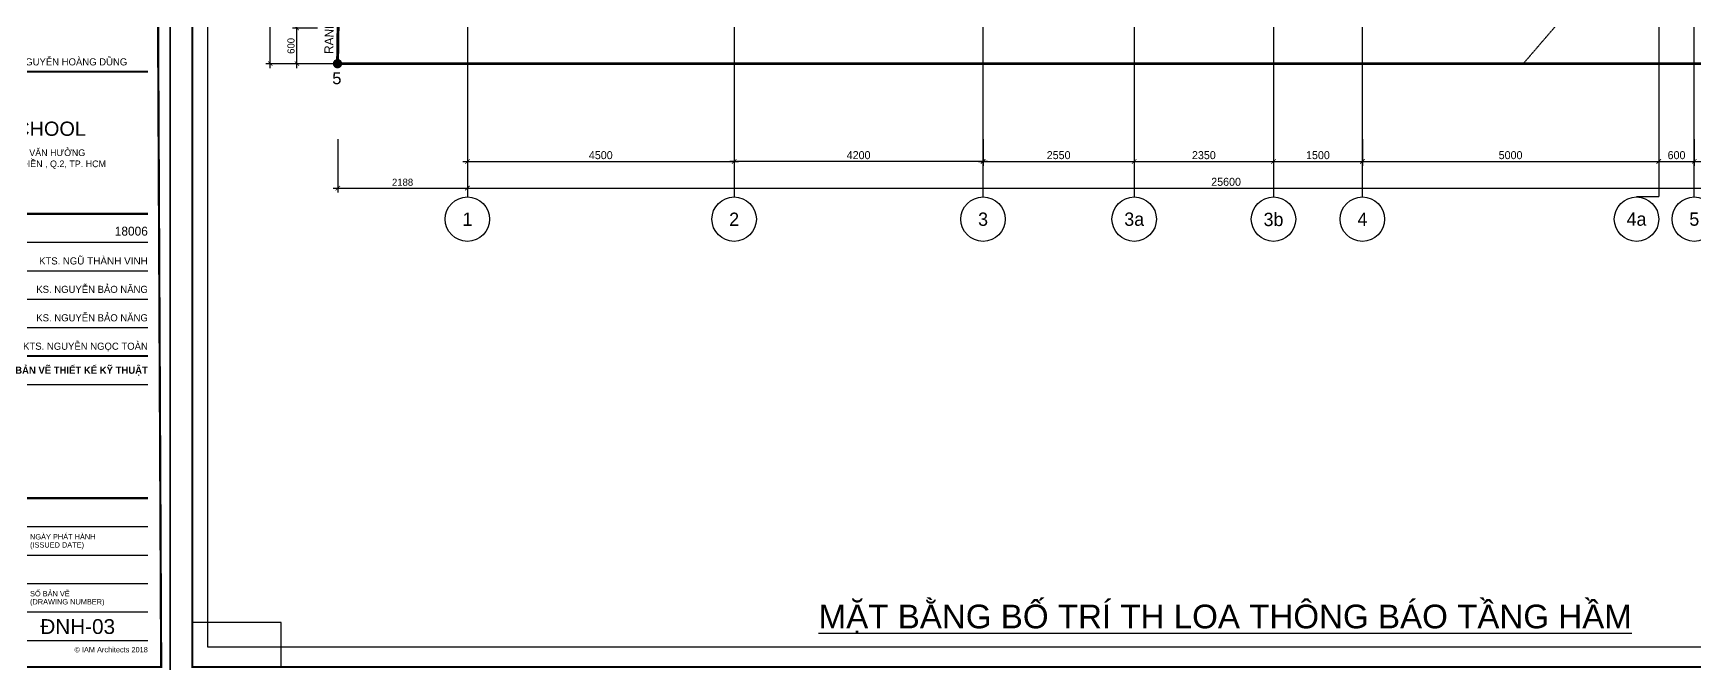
# Model space of a CAD drawing. Header units: inches. Extents: x 1721084 to 1854744, y 225101 to 488646.
# Drawn here: x 1807875 to 1835908, y 382881 to 393525 of the extents above; entities that cross this region are included whole.
import ezdxf
from ezdxf.enums import TextEntityAlignment as Align
from ezdxf.xclip import XClip

# ---------------------------------------------------------------- set-up
doc = ezdxf.new("R2010")
doc.units = ezdxf.units.IN
doc.header["$MEASUREMENT"] = 0
doc.header["$XCLIPFRAME"] = 0
for name, pattern in [('X-PL-BASE$0$X-GRID-BASE$0$CENTER2', [1.125, 0.75, -0.125, 0.125, -0.125]), ('X-PL-BASE$0$X-PL-BASE$0$DASHDOTX2', [2, 1, -0.5, 0, -0.5]), ('X-PL-BASE$0$X-PL-BASE$0$DASHED', [0.75, 0.5, -0.25])]:
    doc.linetypes.add(name, pattern=pattern)
for name, color, linetype in [('A-ANNO-DIM 100', 252, 'Continuous'), ('I.A.M TITLEBLOCK - A2 -H$0$A-TBLK-TEXT', 250, 'Continuous'), ('TEXT', 9, 'Continuous'), ('X-PL-BASE$0$X-GRID-BASE$0$A-ANNO-DIM 75', 250, 'Continuous'), ('X-PL-BASE$0$X-GRID-BASE$0$A-GRID', 250, 'X-PL-BASE$0$X-GRID-BASE$0$CENTER2'), ('X-PL-BASE$0$X-GRID-BASE$0$A-GRID-SYMB', 250, 'Continuous'), ('X-PL-BASE$0$X-PL-BASE$0$A-ANNO-DIM 75', 250, 'Continuous'), ('X-PL-BASE$0$X-PL-BASE$0$A-ANNO-RNAM', 250, 'Continuous'), ('X-PL-BASE$0$X-PL-BASE$0$A-XREF', 250, 'Continuous'), ('X-PL-BASE$0$X-PL-BASE$0$B-RanhHienTrang', 250, 'Continuous'), ('X-PL-BASE$0$X-PL-BASE$0$CGXD', 250, 'Continuous')]:
    doc.layers.add(name, color=color, linetype=linetype)
doc.layers.add('X-PL-BASE$0$X-PL-BASE$0$B-SoHieuDiem', color=250, linetype='Continuous', plot=False)
doc.layers.add('X-PL-BASE$0$X-PL-BASE$0$B-SoHieuDiem1', color=250, linetype='Continuous', plot=False)
doc.styles.add('ARIAL', font='arial.ttf')
doc.styles.add('I.A.M TITLEBLOCK - A2 -H$0$TITLE BLOCK', font='arial.ttf')
doc.styles.add('X-PL-BASE$0$X-GRID-BASE$0$HDUNGARC', font='vn_vni.shx')
doc.styles.add('X-PL-BASE$0$X-GRID-BASE$0$SYMBTEXT', font='VAVON_.TTF')
doc.styles.add('X-PL-BASE$0$X-PL-BASE$0$HDUNGARC', font='vn_vni.shx')
doc.styles.add('X-PL-BASE$0$X-PL-BASE$0$SYMBTEXT', font='VAVON_.TTF')
doc.styles.add('X-PL-BASE$0$X-PL-BASE$0$VHELVEB', font='VHELVEB0.TTF')
doc.dimstyles.new('X-PL-BASE$0$X-GRID-BASE$0$DIM-75', dxfattribs={"dimscale": 75, "dimtxt": 1.8, "dimasz": 1, "dimexe": 1, "dimexo": 1, "dimgap": 0.5, "dimtad": 1, "dimdec": 0, "dimzin": 0, "dimdsep": 46, "dimtxsty": 'X-PL-BASE$0$X-GRID-BASE$0$HDUNGARC', "dimblk": 'X-PL-BASE$0$X-GRID-BASE$0$_ArchTick', "dimcen": 2, "dimdle": 1, "dimclrd": 256, "dimclre": 9, "dimclrt": 3, "dimadec": 0, "dimazin": 0, "dimtfac": 1, "dimtdec": 0, "dimtix": 1, "dimtmove": 2, "dimatfit": 2, "dimfxl": 1, "dimtolj": 1, "dimtzin": 0, "dimarcsym": 2})
doc.dimstyles.new('X-PL-BASE$0$X-PL-BASE$0$DIM-75', dxfattribs={"dimscale": 75, "dimtxt": 1.6, "dimasz": 1, "dimexe": 1, "dimexo": 1, "dimgap": 0.5, "dimtad": 1, "dimdec": 0, "dimzin": 0, "dimdsep": 46, "dimtxsty": 'X-PL-BASE$0$X-PL-BASE$0$HDUNGARC', "dimblk": 'X-PL-BASE$0$X-PL-BASE$0$_ArchTick', "dimcen": 2, "dimdle": 1, "dimclrd": 256, "dimclre": 9, "dimclrt": 3, "dimadec": 0, "dimazin": 0, "dimtfac": 1, "dimtdec": 0, "dimtix": 1, "dimtmove": 2, "dimatfit": 2, "dimfxl": 1, "dimtolj": 1, "dimtzin": 0, "dimarcsym": 2})

# ---------------------------------------------------------------- blocks, each defined once
blk = doc.blocks.new('X-PL-BASE$0$X-GRID-BASE$0$SYMB-GRID')
blk.add_circle((0, 0), 5)
at = {"color": 2, "style": 'X-PL-BASE$0$X-GRID-BASE$0$SYMBTEXT', "flags": 4}
blk.add_attdef('NUM', text='', height=3, dxfattribs=at).set_placement((0, 0), align=Align.MIDDLE)
blk = doc.blocks.new('X-PL-BASE$0$X-GRID-BASE$0$_ArchTick')
at = {"color": 0, "linetype": 'ByBlock', "const_width": 0.15}
blk.add_lwpolyline([(-0.5000000000000018, -0.4822552045807244), (0.5, 0.5177447954192829)], dxfattribs=at)
blk = doc.blocks.new('*D170')
at = {"layer": 'Defpoints', "color": 0, "transparency": 16777216}
for p in [(-2.2783e-12, -4200.000000207527), (4500.000000000129, -4200.000000207527), (4500.000000000129, -4650.000000207501)]:
    blk.add_point(p, dxfattribs=at)
at = {"layer": 'X-PL-BASE$0$X-GRID-BASE$0$A-ANNO-DIM 75', "color": 9, "lineweight": -2, "transparency": 16777216}
for p, q in [((-2.2829e-12, -4275.000000207525), (-2.3104e-12, -4725.000000207502)), ((4500.000000000129, -4275.000000207525), (4500.000000000129, -4725.000000207502))]:
    blk.add_line(p, q, dxfattribs=at)
at = {"layer": 'X-PL-BASE$0$X-GRID-BASE$0$A-ANNO-DIM 75', "lineweight": -2, "transparency": 16777216}
blk.add_line((-75.0000000000023, -4650.000000207501), (4575.000000000129, -4650.000000207501), dxfattribs=at)
at = {"layer": 'X-PL-BASE$0$X-GRID-BASE$0$A-ANNO-DIM 75', "lineweight": -2, "transparency": 16777216, "xscale": 75, "yscale": 75, "zscale": 75, "rotation": 180}
blk.add_blockref('X-PL-BASE$0$X-GRID-BASE$0$_ArchTick', (-2.3058e-12, -4650.000000207501), dxfattribs=at)
at = {"layer": 'X-PL-BASE$0$X-GRID-BASE$0$A-ANNO-DIM 75', "lineweight": -2, "transparency": 16777216, "xscale": 75, "yscale": 75, "zscale": 75}
blk.add_blockref('X-PL-BASE$0$X-GRID-BASE$0$_ArchTick', (4500.000000000129, -4650.000000207501), dxfattribs=at)
at = {"layer": 'X-PL-BASE$0$X-GRID-BASE$0$A-ANNO-DIM 75', "color": 3, "transparency": 16777216, "insert": (2250.000000000064, -4545.000000207502), "char_height": 135, "attachment_point": 5, "style": 'X-PL-BASE$0$X-GRID-BASE$0$HDUNGARC'}
blk.add_mtext('\\A1;4500', dxfattribs=at)
blk = doc.blocks.new('*D171')
at = {"layer": 'Defpoints', "color": 0, "transparency": 16777216}
for p in [(8699.999999999998, -4200.000000207527), (11250.00000000022, -4200.000000207527), (11250.00000000022, -4650.00000020748)]:
    blk.add_point(p, dxfattribs=at)
at = {"layer": 'X-PL-BASE$0$X-GRID-BASE$0$A-ANNO-DIM 75', "color": 9, "lineweight": -2, "transparency": 16777216}
for p, q in [((8699.999999999998, -4275.000000207525), (8699.999999999998, -4725.00000020748)), ((11250.00000000022, -4275.000000207525), (11250.00000000022, -4725.00000020748))]:
    blk.add_line(p, q, dxfattribs=at)
at = {"layer": 'X-PL-BASE$0$X-GRID-BASE$0$A-ANNO-DIM 75', "lineweight": -2, "transparency": 16777216}
blk.add_line((8624.999999999998, -4650.00000020748), (11325.00000000022, -4650.00000020748), dxfattribs=at)
at = {"layer": 'X-PL-BASE$0$X-GRID-BASE$0$A-ANNO-DIM 75', "lineweight": -2, "transparency": 16777216, "xscale": 75, "yscale": 75, "zscale": 75, "rotation": 180}
blk.add_blockref('X-PL-BASE$0$X-GRID-BASE$0$_ArchTick', (8699.999999999998, -4650.00000020748), dxfattribs=at)
at = {"layer": 'X-PL-BASE$0$X-GRID-BASE$0$A-ANNO-DIM 75', "lineweight": -2, "transparency": 16777216, "xscale": 75, "yscale": 75, "zscale": 75}
blk.add_blockref('X-PL-BASE$0$X-GRID-BASE$0$_ArchTick', (11250.00000000022, -4650.00000020748), dxfattribs=at)
at = {"layer": 'X-PL-BASE$0$X-GRID-BASE$0$A-ANNO-DIM 75', "color": 3, "transparency": 16777216, "insert": (9975.000000000116, -4545.00000020748), "char_height": 135, "attachment_point": 5, "style": 'X-PL-BASE$0$X-GRID-BASE$0$HDUNGARC'}
blk.add_mtext('\\A1;2550', dxfattribs=at)
blk = doc.blocks.new('*D172')
at = {"layer": 'Defpoints', "color": 0, "transparency": 16777216}
for p in [(15100.00000000003, -4200.000000207527), (20100.00000000019, -4200.000000207527), (20100.00000000019, -4650.000000207468)]:
    blk.add_point(p, dxfattribs=at)
at = {"layer": 'X-PL-BASE$0$X-GRID-BASE$0$A-ANNO-DIM 75', "color": 9, "lineweight": -2, "transparency": 16777216}
for p, q in [((15100.00000000003, -4275.000000207525), (15100.00000000003, -4725.000000207468)), ((20100.00000000019, -4275.000000207525), (20100.00000000019, -4725.000000207468))]:
    blk.add_line(p, q, dxfattribs=at)
at = {"layer": 'X-PL-BASE$0$X-GRID-BASE$0$A-ANNO-DIM 75', "lineweight": -2, "transparency": 16777216}
blk.add_line((15025.00000000003, -4650.000000207468), (20175.00000000019, -4650.000000207468), dxfattribs=at)
at = {"layer": 'X-PL-BASE$0$X-GRID-BASE$0$A-ANNO-DIM 75', "lineweight": -2, "transparency": 16777216, "xscale": 75, "yscale": 75, "zscale": 75, "rotation": 180}
blk.add_blockref('X-PL-BASE$0$X-GRID-BASE$0$_ArchTick', (15100.00000000003, -4650.000000207468), dxfattribs=at)
at = {"layer": 'X-PL-BASE$0$X-GRID-BASE$0$A-ANNO-DIM 75', "lineweight": -2, "transparency": 16777216, "xscale": 75, "yscale": 75, "zscale": 75}
blk.add_blockref('X-PL-BASE$0$X-GRID-BASE$0$_ArchTick', (20100.00000000019, -4650.000000207468), dxfattribs=at)
at = {"layer": 'X-PL-BASE$0$X-GRID-BASE$0$A-ANNO-DIM 75', "color": 3, "transparency": 16777216, "insert": (17600.00000000011, -4545.000000207468), "char_height": 135, "attachment_point": 5, "style": 'X-PL-BASE$0$X-GRID-BASE$0$HDUNGARC'}
blk.add_mtext('\\A1;5000', dxfattribs=at)
blk = doc.blocks.new('*D173')
at = {"layer": 'Defpoints', "color": 0, "transparency": 16777216}
for p in [(20699.99999999999, -4200.000000207527), (22800.00001138831, -4200.000000207527), (22800.00001138831, -4650.000000207455)]:
    blk.add_point(p, dxfattribs=at)
at = {"layer": 'X-PL-BASE$0$X-GRID-BASE$0$A-ANNO-DIM 75', "color": 9, "lineweight": -2, "transparency": 16777216}
for p, q in [((20699.99999999999, -4275.000000207525), (20699.99999999999, -4725.000000207455)), ((22800.00001138831, -4275.000000207525), (22800.00001138831, -4725.000000207455))]:
    blk.add_line(p, q, dxfattribs=at)
at = {"layer": 'X-PL-BASE$0$X-GRID-BASE$0$A-ANNO-DIM 75', "lineweight": -2, "transparency": 16777216}
blk.add_line((20625, -4650.000000207455), (22875.00001138831, -4650.000000207455), dxfattribs=at)
at = {"layer": 'X-PL-BASE$0$X-GRID-BASE$0$A-ANNO-DIM 75', "lineweight": -2, "transparency": 16777216, "xscale": 75, "yscale": 75, "zscale": 75, "rotation": 180}
blk.add_blockref('X-PL-BASE$0$X-GRID-BASE$0$_ArchTick', (20699.99999999999, -4650.000000207455), dxfattribs=at)
at = {"layer": 'X-PL-BASE$0$X-GRID-BASE$0$A-ANNO-DIM 75', "lineweight": -2, "transparency": 16777216, "xscale": 75, "yscale": 75, "zscale": 75}
blk.add_blockref('X-PL-BASE$0$X-GRID-BASE$0$_ArchTick', (22800.00001138831, -4650.000000207455), dxfattribs=at)
at = {"layer": 'X-PL-BASE$0$X-GRID-BASE$0$A-ANNO-DIM 75', "color": 3, "transparency": 16777216, "insert": (21750.00000569415, -4545.000000207458), "char_height": 135, "attachment_point": 5, "style": 'X-PL-BASE$0$X-GRID-BASE$0$HDUNGARC'}
blk.add_mtext('\\A1;2100', dxfattribs=at)
blk = doc.blocks.new('*D174')
at = {"layer": 'Defpoints', "color": 0, "transparency": 16777216}
for p in [(4.9977e-12, -4200.000000207527), (25599.99999999996, -4200.000000207527), (25599.99999999996, -5100.000000207479)]:
    blk.add_point(p, dxfattribs=at)
at = {"layer": 'X-PL-BASE$0$X-GRID-BASE$0$A-ANNO-DIM 75', "color": 9, "lineweight": -2, "transparency": 16777216}
for p, q in [((4.9931e-12, -4275.000000207525), (4.937999999999999e-12, -5175.000000207479)), ((25599.99999999996, -4275.000000207525), (25599.99999999996, -5175.000000207479))]:
    blk.add_line(p, q, dxfattribs=at)
at = {"layer": 'X-PL-BASE$0$X-GRID-BASE$0$A-ANNO-DIM 75', "lineweight": -2, "transparency": 16777216}
blk.add_line((-74.99999999999505, -5100.000000207479), (25674.99999999996, -5100.000000207479), dxfattribs=at)
at = {"layer": 'X-PL-BASE$0$X-GRID-BASE$0$A-ANNO-DIM 75', "lineweight": -2, "transparency": 16777216, "xscale": 75, "yscale": 75, "zscale": 75, "rotation": 180}
blk.add_blockref('X-PL-BASE$0$X-GRID-BASE$0$_ArchTick', (4.9426e-12, -5100.000000207479), dxfattribs=at)
at = {"layer": 'X-PL-BASE$0$X-GRID-BASE$0$A-ANNO-DIM 75', "lineweight": -2, "transparency": 16777216, "xscale": 75, "yscale": 75, "zscale": 75}
blk.add_blockref('X-PL-BASE$0$X-GRID-BASE$0$_ArchTick', (25599.99999999996, -5100.000000207479), dxfattribs=at)
at = {"layer": 'X-PL-BASE$0$X-GRID-BASE$0$A-ANNO-DIM 75', "color": 3, "transparency": 16777216, "insert": (12799.99999999998, -4995.000000207479), "char_height": 135, "attachment_point": 5, "style": 'X-PL-BASE$0$X-GRID-BASE$0$HDUNGARC'}
blk.add_mtext('\\A1;25600', dxfattribs=at)
blk = doc.blocks.new('*D183')
at = {"layer": 'Defpoints', "color": 0, "transparency": 16777216}
for p in [(4500.000000000129, -4200.000000207527), (8700, -4200.000000207527), (4500.000000000129, -4650.000000207501)]:
    blk.add_point(p, dxfattribs=at)
at = {"layer": 'X-PL-BASE$0$X-GRID-BASE$0$A-ANNO-DIM 75', "color": 9, "lineweight": -2, "transparency": 16777216}
for p, q in [((4500.000000000129, -4275.000000207525), (4500.000000000129, -4725.000000207502)), ((8700, -4275.000000207525), (8700, -4725.000000207502))]:
    blk.add_line(p, q, dxfattribs=at)
at = {"layer": 'X-PL-BASE$0$X-GRID-BASE$0$A-ANNO-DIM 75', "lineweight": -2, "transparency": 16777216}
blk.add_line((8775, -4650.000000207501), (4425.000000000131, -4650.000000207501), dxfattribs=at)
at = {"layer": 'X-PL-BASE$0$X-GRID-BASE$0$A-ANNO-DIM 75', "lineweight": -2, "transparency": 16777216, "xscale": 75, "yscale": 75, "zscale": 75, "rotation": 180}
blk.add_blockref('X-PL-BASE$0$X-GRID-BASE$0$_ArchTick', (4500.000000000129, -4650.000000207501), dxfattribs=at)
at = {"layer": 'X-PL-BASE$0$X-GRID-BASE$0$A-ANNO-DIM 75', "lineweight": -2, "transparency": 16777216, "xscale": 75, "yscale": 75, "zscale": 75}
blk.add_blockref('X-PL-BASE$0$X-GRID-BASE$0$_ArchTick', (8700, -4650.000000207501), dxfattribs=at)
at = {"layer": 'X-PL-BASE$0$X-GRID-BASE$0$A-ANNO-DIM 75', "color": 3, "transparency": 16777216, "insert": (6600.000000000065, -4545.000000207502), "char_height": 135, "attachment_point": 5, "style": 'X-PL-BASE$0$X-GRID-BASE$0$HDUNGARC'}
blk.add_mtext('\\A1;4200', dxfattribs=at)
blk = doc.blocks.new('*D193')
at = {"layer": 'Defpoints', "color": 0, "transparency": 16777216}
for p in [(11250.00000000022, -4200.000000207527), (13600.00000000024, -4200.000000207527), (13600.00000000024, -4650.00000020748)]:
    blk.add_point(p, dxfattribs=at)
at = {"layer": 'X-PL-BASE$0$X-GRID-BASE$0$A-ANNO-DIM 75', "color": 9, "lineweight": -2, "transparency": 16777216}
for p, q in [((11250.00000000022, -4275.000000207525), (11250.00000000022, -4725.00000020748)), ((13600.00000000024, -4275.000000207525), (13600.00000000024, -4725.00000020748))]:
    blk.add_line(p, q, dxfattribs=at)
at = {"layer": 'X-PL-BASE$0$X-GRID-BASE$0$A-ANNO-DIM 75', "lineweight": -2, "transparency": 16777216}
blk.add_line((11175.00000000022, -4650.00000020748), (13675.00000000024, -4650.00000020748), dxfattribs=at)
at = {"layer": 'X-PL-BASE$0$X-GRID-BASE$0$A-ANNO-DIM 75', "lineweight": -2, "transparency": 16777216, "xscale": 75, "yscale": 75, "zscale": 75, "rotation": 180}
blk.add_blockref('X-PL-BASE$0$X-GRID-BASE$0$_ArchTick', (11250.00000000022, -4650.00000020748), dxfattribs=at)
at = {"layer": 'X-PL-BASE$0$X-GRID-BASE$0$A-ANNO-DIM 75', "lineweight": -2, "transparency": 16777216, "xscale": 75, "yscale": 75, "zscale": 75}
blk.add_blockref('X-PL-BASE$0$X-GRID-BASE$0$_ArchTick', (13600.00000000024, -4650.00000020748), dxfattribs=at)
at = {"layer": 'X-PL-BASE$0$X-GRID-BASE$0$A-ANNO-DIM 75', "color": 3, "transparency": 16777216, "insert": (12425.00000000023, -4545.00000020748), "char_height": 135, "attachment_point": 5, "style": 'X-PL-BASE$0$X-GRID-BASE$0$HDUNGARC'}
blk.add_mtext('\\A1;2350', dxfattribs=at)
blk = doc.blocks.new('*D194')
at = {"layer": 'Defpoints', "color": 0, "transparency": 16777216}
for p in [(13600.00000000024, -4200.000000207527), (15100.00000000003, -4200.000000207527), (15100.00000000003, -4650.000000207468)]:
    blk.add_point(p, dxfattribs=at)
at = {"layer": 'X-PL-BASE$0$X-GRID-BASE$0$A-ANNO-DIM 75', "color": 9, "lineweight": -2, "transparency": 16777216}
for p, q in [((13600.00000000024, -4275.000000207525), (13600.00000000024, -4725.000000207468)), ((15100.00000000003, -4275.000000207525), (15100.00000000003, -4725.000000207468))]:
    blk.add_line(p, q, dxfattribs=at)
at = {"layer": 'X-PL-BASE$0$X-GRID-BASE$0$A-ANNO-DIM 75', "lineweight": -2, "transparency": 16777216}
blk.add_line((13525.00000000024, -4650.000000207468), (15175.00000000003, -4650.000000207468), dxfattribs=at)
at = {"layer": 'X-PL-BASE$0$X-GRID-BASE$0$A-ANNO-DIM 75', "lineweight": -2, "transparency": 16777216, "xscale": 75, "yscale": 75, "zscale": 75, "rotation": 180}
blk.add_blockref('X-PL-BASE$0$X-GRID-BASE$0$_ArchTick', (13600.00000000024, -4650.000000207468), dxfattribs=at)
at = {"layer": 'X-PL-BASE$0$X-GRID-BASE$0$A-ANNO-DIM 75', "lineweight": -2, "transparency": 16777216, "xscale": 75, "yscale": 75, "zscale": 75}
blk.add_blockref('X-PL-BASE$0$X-GRID-BASE$0$_ArchTick', (15100.00000000003, -4650.000000207468), dxfattribs=at)
at = {"layer": 'X-PL-BASE$0$X-GRID-BASE$0$A-ANNO-DIM 75', "color": 3, "transparency": 16777216, "insert": (14350.00000000013, -4545.000000207468), "char_height": 135, "attachment_point": 5, "style": 'X-PL-BASE$0$X-GRID-BASE$0$HDUNGARC'}
blk.add_mtext('\\A1;1500', dxfattribs=at)
blk = doc.blocks.new('*D191')
at = {"layer": 'Defpoints', "color": 0, "transparency": 16777216}
for p in [(20100.00000000019, -4200.000000207527), (20699.99999999999, -4200.000000207527), (20699.99999999999, -4650.000000207455)]:
    blk.add_point(p, dxfattribs=at)
at = {"layer": 'X-PL-BASE$0$X-GRID-BASE$0$A-ANNO-DIM 75', "color": 9, "lineweight": -2, "transparency": 16777216}
for p, q in [((20100.00000000019, -4275.000000207525), (20100.00000000019, -4725.000000207455)), ((20699.99999999999, -4275.000000207525), (20699.99999999999, -4725.000000207455))]:
    blk.add_line(p, q, dxfattribs=at)
at = {"layer": 'X-PL-BASE$0$X-GRID-BASE$0$A-ANNO-DIM 75', "lineweight": -2, "transparency": 16777216}
blk.add_line((20025.00000000019, -4650.000000207455), (20774.99999999999, -4650.000000207455), dxfattribs=at)
at = {"layer": 'X-PL-BASE$0$X-GRID-BASE$0$A-ANNO-DIM 75', "lineweight": -2, "transparency": 16777216, "xscale": 75, "yscale": 75, "zscale": 75, "rotation": 180}
blk.add_blockref('X-PL-BASE$0$X-GRID-BASE$0$_ArchTick', (20100.00000000019, -4650.000000207455), dxfattribs=at)
at = {"layer": 'X-PL-BASE$0$X-GRID-BASE$0$A-ANNO-DIM 75', "lineweight": -2, "transparency": 16777216, "xscale": 75, "yscale": 75, "zscale": 75}
blk.add_blockref('X-PL-BASE$0$X-GRID-BASE$0$_ArchTick', (20699.99999999999, -4650.000000207455), dxfattribs=at)
at = {"layer": 'X-PL-BASE$0$X-GRID-BASE$0$A-ANNO-DIM 75', "color": 3, "transparency": 16777216, "insert": (20400.00000000009, -4545.000000207458), "char_height": 135, "attachment_point": 5, "style": 'X-PL-BASE$0$X-GRID-BASE$0$HDUNGARC'}
blk.add_mtext('\\A1;600', dxfattribs=at)
blk = doc.blocks.new('X-PL-BASE$0$X-PL-BASE$0$_ArchTick')
at = {"color": 0, "linetype": 'ByBlock', "const_width": 0.15}
blk.add_lwpolyline([(-0.5000000000000018, -0.4822552045807244), (0.5, 0.5177447954192829)], dxfattribs=at)
blk = doc.blocks.new('*D684')
at = {"layer": 'Defpoints', "color": 0, "transparency": 16777216}
for p in [(-3328.678544014188, -999.9999999998106), (-2455.020006202403, -999.9999999998108), (-2191.332516900228, -2999.999999999712)]:
    blk.add_point(p, dxfattribs=at)
at = {"layer": 'X-PL-BASE$0$X-PL-BASE$0$A-ANNO-DIM 75', "color": 9, "lineweight": -2, "transparency": 16777216}
for p, q in [((-2530.020006202403, -999.9999999998108), (-3403.678544014188, -999.9999999998105)), ((-2266.332516900228, -2999.999999999712), (-3403.678544014189, -2999.999999999711))]:
    blk.add_line(p, q, dxfattribs=at)
at = {"layer": 'X-PL-BASE$0$X-PL-BASE$0$A-ANNO-DIM 75', "lineweight": -2, "transparency": 16777216}
blk.add_line((-3328.678544014189, -3074.999999999711), (-3328.678544014188, -924.9999999998106), dxfattribs=at)
at = {"layer": 'X-PL-BASE$0$X-PL-BASE$0$A-ANNO-DIM 75', "lineweight": -2, "transparency": 16777216, "xscale": 75, "yscale": 75, "zscale": 75}
for p, rotation in [((-3328.678544014188, -999.9999999998106), 90), ((-3328.678544014189, -2999.999999999711), 270)]:
    blk.add_blockref('X-PL-BASE$0$X-PL-BASE$0$_ArchTick', p, dxfattribs=dict(at, rotation=rotation))
at = {"layer": 'X-PL-BASE$0$X-PL-BASE$0$A-ANNO-DIM 75', "color": 3, "transparency": 16777216, "insert": (-3426.178544014188, -1999.999999999761), "char_height": 120, "attachment_point": 5, "rotation": 90, "style": 'X-PL-BASE$0$X-PL-BASE$0$HDUNGARC'}
blk.add_mtext('\\A1;2000', dxfattribs=at)
blk = doc.blocks.new('*D686')
at = {"layer": 'Defpoints', "color": 0, "transparency": 16777216}
for p in [(-2188.276561380866, -4200.000000207527), (-9.5647745e-09, -4200.000000207527), (-9.56482960910596e-09, -5100.000000207479)]:
    blk.add_point(p, dxfattribs=at)
at = {"layer": 'X-PL-BASE$0$X-PL-BASE$0$A-ANNO-DIM 75', "color": 9, "lineweight": -2, "transparency": 16777216}
for p, q in [((-2188.276561380866, -4275.000000207527), (-2188.276561380866, -5175.000000207479)), ((-9.564779092425496e-09, -4275.000000207527), (-9.564834201531457e-09, -5175.000000207479))]:
    blk.add_line(p, q, dxfattribs=at)
at = {"layer": 'X-PL-BASE$0$X-PL-BASE$0$A-ANNO-DIM 75', "lineweight": -2, "transparency": 16777216}
blk.add_line((-2263.276561380866, -5100.000000207479), (74.99999999043517, -5100.000000207479), dxfattribs=at)
at = {"layer": 'X-PL-BASE$0$X-PL-BASE$0$A-ANNO-DIM 75', "lineweight": -2, "transparency": 16777216, "xscale": 75, "yscale": 75, "zscale": 75, "rotation": 180}
blk.add_blockref('X-PL-BASE$0$X-PL-BASE$0$_ArchTick', (-2188.276561380866, -5100.000000207479), dxfattribs=at)
at = {"layer": 'X-PL-BASE$0$X-PL-BASE$0$A-ANNO-DIM 75', "lineweight": -2, "transparency": 16777216, "xscale": 75, "yscale": 75, "zscale": 75}
blk.add_blockref('X-PL-BASE$0$X-PL-BASE$0$_ArchTick', (-9.56482960910596e-09, -5100.000000207479), dxfattribs=at)
at = {"layer": 'X-PL-BASE$0$X-PL-BASE$0$A-ANNO-DIM 75', "color": 3, "transparency": 16777216, "insert": (-1094.138280695215, -5002.500000207479), "char_height": 120, "attachment_point": 5, "style": 'X-PL-BASE$0$X-PL-BASE$0$HDUNGARC'}
blk.add_mtext('\\A1;2188', dxfattribs=at)
blk = doc.blocks.new('X-PL-BASE$0$X-PL-BASE$0$RANH DAT')
at = {"color": 20, "linetype": 'X-PL-BASE$0$X-PL-BASE$0$DASHDOTX2', "ltscale": 4, "const_width": 50}
blk.add_lwpolyline([(-11627.29456309721, -102.3376698006832), (-11627.29456309721, -102.3376698006832), (-2.910383e-10, 1.164153e-10), (992.3107898987656, 14373.5282487044), (-5110.730678946215, 14733.68764396724), (-10633.96828031746, 15059.63101499682), (-41580.12939057983, 16885.85990410079), (-41827.60296804322, -102.3376699942382), (-17866.78343735436, -102.337669765111), (-11627.29456321617, -102.3376697921485)], dxfattribs=at)
at = {"layer": 'X-PL-BASE$0$X-PL-BASE$0$B-SoHieuDiem1', "const_width": 78.39999999999998}
blk.add_lwpolyline([(-41866.70203166061, -99.52640274440886, 1), (-41788.50390442562, -105.1489372441042, 1)], format="xyb", close=True, dxfattribs=at)
at = {"layer": 'X-PL-BASE$0$X-PL-BASE$0$A-ANNO-RNAM', "insert": (-41966.95550611096, 574.2474264713583), "char_height": 150, "width": 5649.764704245291, "attachment_point": 5, "rotation": 89, "style": 'X-PL-BASE$0$X-PL-BASE$0$SYMBTEXT'}
blk.add_mtext('RANH ÑAÁT', dxfattribs=at)
at = {"layer": 'X-PL-BASE$0$X-PL-BASE$0$B-SoHieuDiem', "style": 'X-PL-BASE$0$X-PL-BASE$0$VHELVEB'}
blk.add_text('5', height=200, dxfattribs=at).set_placement((-41916.93458440444, -448.2561537951551))
blk = doc.blocks.new('*D689')
at = {"layer": 'Defpoints', "color": 0, "transparency": 16777216}
for p in [(-2878.678544014191, -2399.999999938294), (-2455.020006202403, -2399.999999938294), (-2191.332516900228, -2999.999999996058)]:
    blk.add_point(p, dxfattribs=at)
at = {"layer": 'X-PL-BASE$0$X-PL-BASE$0$A-ANNO-DIM 75', "color": 9, "lineweight": -2, "transparency": 16777216}
for p, q in [((-2530.020006202403, -2399.999999938294), (-2953.678544014191, -2399.999999938294)), ((-2266.332516900228, -2999.999999996058), (-2953.678544014191, -2999.999999996058))]:
    blk.add_line(p, q, dxfattribs=at)
at = {"layer": 'X-PL-BASE$0$X-PL-BASE$0$A-ANNO-DIM 75', "lineweight": -2, "transparency": 16777216}
blk.add_line((-2878.678544014192, -3074.999999996058), (-2878.678544014191, -2324.999999938294), dxfattribs=at)
at = {"layer": 'X-PL-BASE$0$X-PL-BASE$0$A-ANNO-DIM 75', "lineweight": -2, "transparency": 16777216, "xscale": 75, "yscale": 75, "zscale": 75}
for p, rotation in [((-2878.678544014191, -2399.999999938294), 90), ((-2878.678544014191, -2999.999999996058), 270)]:
    blk.add_blockref('X-PL-BASE$0$X-PL-BASE$0$_ArchTick', p, dxfattribs=dict(at, rotation=rotation))
at = {"layer": 'X-PL-BASE$0$X-PL-BASE$0$A-ANNO-DIM 75', "color": 3, "transparency": 16777216, "insert": (-2976.178544014191, -2699.999999967176), "char_height": 120, "attachment_point": 5, "rotation": 90, "style": 'X-PL-BASE$0$X-PL-BASE$0$HDUNGARC'}
blk.add_mtext('\\A1;600', dxfattribs=at)
blk = doc.blocks.new('I.A.M TITLEBLOCK - A2 -H')
at = {"const_width": 0.5}
blk.add_lwpolyline([(5, 2.999999999999972), (591.9999999999998, 2.999999999999886), (589.9999999999998, 417), (5, 417.0000000000002)], close=True, dxfattribs=at)
for points in [[(533.9999999999999, 136.9999999999999), (588.9999999999998, 136.9999999999999)], [(533.9999999999999, 105), (588.9999999999998, 105)], [(533.9999999999999, 72.99999999999997), (588.9999999999998, 72.99999999999997)], [(533.9999999999999, 40.99999999999996), (588.9999999999998, 40.99999999999996)]]:
    blk.add_lwpolyline(points, dxfattribs=at)
at = {"color": 2}
for points in [[(533.9999999999999, 98.6), (588.9999999999998, 98.6)], [(533.9999999999999, 92.20000000000002), (588.9999999999998, 92.20000000000002)], [(533.9999999999999, 85.79999999999993), (588.9999999999998, 85.79999999999993)], [(533.9999999999999, 79.39999999999995), (588.9999999999998, 79.39999999999995)], [(533.9999999999999, 72.99999999999997), (588.9999999999998, 72.99999999999997)], [(533.9999999999999, 66.6), (588.9999999999998, 66.6)], [(533.9999999999999, 34.59999999999999), (588.9999999999998, 34.59999999999999)], [(533.9999999999999, 28.20000000000002), (588.9999999999998, 28.20000000000002)], [(533.9999999999999, 21.79999999999993), (588.9999999999998, 21.79999999999993)], [(533.9999999999999, 15.39999999999995), (588.9999999999998, 15.39999999999995)], [(533.9999999999999, 8.999999999999975), (588.9999999999998, 8.999999999999975)]]:
    blk.add_lwpolyline(points, dxfattribs=at)
at = {"layer": 'Defpoints'}
blk.add_lwpolyline([(0, 420), (593.9999999999998, 420), (593.9999999999998, 0), (0, 0)], close=True, dxfattribs=at)
at = {"layer": 'Defpoints', "color": 8}
blk.add_lwpolyline([(5, 3.000000350111236), (25, 3.000000350111236), (25, 13.00000035011123), (5, 13.00000035011123)], close=True, dxfattribs=at)
at = {"layer": 'Defpoints', "color": 2, "lineweight": 0, "insert": (588.9999999999998, 70.59999999999998), "char_height": 1.6, "width": 56.54207326978008, "attachment_point": 3, "style": 'I.A.M TITLEBLOCK - A2 -H$0$TITLE BLOCK'}
blk.add_mtext('{\\fVNI-Avo|b1|i0|c0|p2;\\C7;BAÛN VEÕ THIEÁT KEÁ KYÕ THUAÄT }', dxfattribs=at)
at = {"layer": 'I.A.M TITLEBLOCK - A2 -H$0$A-TBLK-TEXT', "color": 2, "lineweight": 0, "style": 'I.A.M TITLEBLOCK - A2 -H$0$TITLE BLOCK'}
for s, insert, char_height, width, attachment_point in [('{\\fVNI-Avo|b0|i0|c0|p2;\\H0.75x;\\C7;TOÅNG GIAÙM ÑOÁC\\H1.333x;  \\C2;NGUYEÃN HOAØNG DUÕNG}', (584.3614149292732, 139.9999999999999), 1.6, 73.1888625717595, 3), ('\\pt2;{\\fVNI-Avo|b0|i0|c0|p2;\\C7;18006}', (588.9999999999998, 102.1), 2, 46.54207326978008, 3), ('{\\fVNI-Avo|b0|i0|c0|p2;KTS. NG}Ũ THÀNH VINH', (588.9999999999998, 95.2), 1.6, 46.54207326978008, 3), ('{\\fVNI-Avo|b0|i0|c0|p2;KS. NGUYEÃN BAÛO NAÊNG}', (588.9999999999998, 88.79999999999994), 1.6, 46.54207326978008, 3), ('{\\fVNI-Avo|b0|i0|c0|p2;KS. NGUYEÃN BAÛO NAÊNG}', (588.9999999999998, 82.39999999999993), 1.6, 46.54207326978008, 3), ('{\\fVNI-Avo|b0|i0|c0|p0;KTS. NGUYEÃN NGOÏC TOAØN}', (588.9999999999998, 75.99999999999997), 1.6, 46.54207326978008, 3), ('\\pt1.2;{\\fVNI-Avo|b0|i0|c0|p2;\\C7;(ISSUED DATE)}', (562.4999999999999, 30.29999999999993), 1.199999999999999, 22.27516520544055, 4), ('\\pt1.2;{\\fVNI-Avo|b0|i0|c0|p2;NGAØY PHAÙT HAØNH}', (562.4999999999999, 32.29999999999993), 1.199999999999999, 22.27516520544055, 4), ('\\pt1.2;{\\fVNI-Avo|b0|i0|c0|p2;SOÁ BAÛN VEÕ}', (562.4999999999999, 19.49999999999997), 1.199999999999999, 22.27516520544055, 4), ('\\pt1.2;{\\fVNI-Avo|b0|i0|c0|p2;\\C7;(DRAWING NUMBER)}', (562.4999999999999, 17.49999999999997), 1.199999999999999, 22.27516520544055, 4)]:
    blk.add_mtext(s, dxfattribs=dict(at, insert=insert, char_height=char_height, width=width, attachment_point=attachment_point))
at = {"layer": 'I.A.M TITLEBLOCK - A2 -H$0$A-TBLK-TEXT', "color": 7, "width": 60, "attachment_point": 2, "style": 'I.A.M TITLEBLOCK - A2 -H$0$TITLE BLOCK'}
for s, insert, char_height in [('BIS SCHOOL', (561.4083324065862, 125.7548769622958), 3.2), ('{\\fVNI-Avo|b0|i0|c0|p0;242 NGUYEÃN VAÊN HÖÔÛNG \\PPHÖÔØNG THAÛO ÑIEÀN , Q.2, TP. HCM}', (562.0970129975183, 119.5024245252197), 1.5)]:
    blk.add_mtext(s, dxfattribs=dict(at, insert=insert, char_height=char_height))
at = {"layer": 'I.A.M TITLEBLOCK - A2 -H$0$A-TBLK-TEXT', "color": 2, "insert": (588.9999999999998, 7.499999999999975), "char_height": 1.199999999999999, "width": 20.99999999999999, "attachment_point": 3, "style": 'I.A.M TITLEBLOCK - A2 -H$0$TITLE BLOCK'}
blk.add_mtext('{\\fVNI-Avo|b0|i0|c0|p0;© IAM Architects 2018}', dxfattribs=at)
blk = doc.blocks.new('X-PL-BASE$0$X-GRID-BASE')
at = {"layer": 'X-PL-BASE$0$X-GRID-BASE$0$A-GRID', "ltscale": 8}
for p, q in [((5.9835e-12, 15788.19757388748), (-2.3166e-12, -5250.000000207478)), ((4500.000000000136, 15788.19757388748), (4500.000000000129, -5250.000000207478)), ((8699.999999999998, -5250.000000207478), (8700.000000000024, 15788.19757388748)), ((15100.00000000003, -5250.000000207478), (15100.00000000002, 15788.19757388748)), ((20700.00000000004, -5250.000000207478), (20699.99999999994, 15788.19757388748))]:
    blk.add_line(p, q, dxfattribs=at)
for points in [[(11250.00000000062, 4800.000000000029), (11250.00000000015, -5250.000000207467)], [(13600.00000000064, 4799.999999999344), (13600.00000000017, -5250.000000208149)], [(20100.00000000021, 1100.000000000026), (20100.00000000021, -5250.000000207478), (19725.00000000019, -5250.000000207477)]]:
    blk.add_lwpolyline(points, dxfattribs=at)
at = {"layer": 'X-PL-BASE$0$X-GRID-BASE$0$A-GRID-SYMB'}
ref = blk.add_blockref('X-PL-BASE$0$X-GRID-BASE$0$SYMB-GRID', (7.07381e-11, -5625.000000207478), dxfattribs=dict(at, xscale=75, yscale=75, zscale=75))
ref.add_attrib('NUM', '1', dxfattribs={"layer": '0', "color": 2, "height": 224.9999999999999, "style": 'X-PL-BASE$0$X-GRID-BASE$0$SYMBTEXT'}).set_placement((7.07381e-11, -5625.000000207478), align=Align.MIDDLE)
ref = blk.add_blockref('X-PL-BASE$0$X-GRID-BASE$0$SYMB-GRID', (4500.000000000129, -5625.000000207455), dxfattribs=dict(at, xscale=75, yscale=75, zscale=75))
ref.add_attrib('NUM', '2', dxfattribs={"layer": '0', "color": 2, "height": 224.9999999999999, "style": 'X-PL-BASE$0$X-GRID-BASE$0$SYMBTEXT'}).set_placement((4500.000000000129, -5625.000000207455), align=Align.MIDDLE)
ref = blk.add_blockref('X-PL-BASE$0$X-GRID-BASE$0$SYMB-GRID', (8699.999999999998, -5625.000000207467), dxfattribs=dict(at, xscale=75, yscale=75, zscale=75))
ref.add_attrib('NUM', '3', dxfattribs={"layer": '0', "color": 2, "height": 224.9999999999999, "style": 'X-PL-BASE$0$X-GRID-BASE$0$SYMBTEXT'}).set_placement((8699.999999999998, -5625.000000207467), align=Align.MIDDLE)
ref = blk.add_blockref('X-PL-BASE$0$X-GRID-BASE$0$SYMB-GRID', (11250.00000000015, -5625.000000207597), dxfattribs=dict(at, xscale=75, yscale=75, zscale=75))
ref.add_attrib('NUM', '3a', dxfattribs={"layer": '0', "color": 2, "height": 224.9999999999999, "style": 'X-PL-BASE$0$X-GRID-BASE$0$SYMBTEXT'}).set_placement((11250.00000000015, -5625.000000207597), align=Align.MIDDLE)
ref = blk.add_blockref('X-PL-BASE$0$X-GRID-BASE$0$SYMB-GRID', (13600.00000000017, -5625.000000208282), dxfattribs=dict(at, xscale=75, yscale=75, zscale=75))
ref.add_attrib('NUM', '3b', dxfattribs={"layer": '0', "color": 2, "height": 224.9999999999999, "style": 'X-PL-BASE$0$X-GRID-BASE$0$SYMBTEXT'}).set_placement((13600.00000000017, -5625.000000208282), align=Align.MIDDLE)
ref = blk.add_blockref('X-PL-BASE$0$X-GRID-BASE$0$SYMB-GRID', (15100.00000000003, -5625.000000207458), dxfattribs=dict(at, xscale=75, yscale=75, zscale=75))
ref.add_attrib('NUM', '4', dxfattribs={"layer": '0', "color": 2, "height": 224.9999999999999, "style": 'X-PL-BASE$0$X-GRID-BASE$0$SYMBTEXT'}).set_placement((15100.00000000003, -5625.000000207458), align=Align.MIDDLE)
ref = blk.add_blockref('X-PL-BASE$0$X-GRID-BASE$0$SYMB-GRID', (19725.00000000019, -5625.000000207477), dxfattribs=dict(at, xscale=75, yscale=75, zscale=75))
ref.add_attrib('NUM', '4a', dxfattribs={"layer": '0', "color": 2, "height": 224.9999999999999, "style": 'X-PL-BASE$0$X-GRID-BASE$0$SYMBTEXT'}).set_placement((19725.00000000019, -5625.000000207477), align=Align.MIDDLE)
ref = blk.add_blockref('X-PL-BASE$0$X-GRID-BASE$0$SYMB-GRID', (20700.00000000003, -5625.000000207477), dxfattribs=dict(at, xscale=75, yscale=75, zscale=75))
ref.add_attrib('NUM', '5', dxfattribs={"layer": '0', "color": 2, "height": 224.9999999999999, "style": 'X-PL-BASE$0$X-GRID-BASE$0$SYMBTEXT'}).set_placement((20700.00000000003, -5625.000000207477), align=Align.MIDDLE)
at = {"layer": 'X-PL-BASE$0$X-GRID-BASE$0$A-ANNO-DIM 75'}
for base, p1, p2, picture, middle in [((4500.000000000129, -4650.000000207501), (-2.2783e-12, -4200.000000207527), (4500.000000000129, -4200.000000207527), '*D170', (2250.000000000064, -4545.000000207502)), ((25599.99999999996, -5100.000000207479), (4.9977e-12, -4200.000000207527), (25599.99999999996, -4200.000000207527), '*D174', (12799.99999999998, -4995.000000207479)), ((11250.00000000022, -4650.00000020748), (8699.999999999998, -4200.000000207527), (11250.00000000022, -4200.000000207527), '*D171', (9975.000000000116, -4545.00000020748)), ((13600.00000000024, -4650.00000020748), (11250.00000000022, -4200.000000207527), (13600.00000000024, -4200.000000207527), '*D193', (12425.00000000023, -4545.00000020748)), ((15100.00000000003, -4650.000000207468), (13600.00000000024, -4200.000000207527), (15100.00000000003, -4200.000000207527), '*D194', (14350.00000000013, -4545.000000207468)), ((20100.00000000019, -4650.000000207468), (15100.00000000003, -4200.000000207527), (20100.00000000019, -4200.000000207527), '*D172', (17600.00000000011, -4545.000000207468)), ((20699.99999999999, -4650.000000207455), (20100.00000000019, -4200.000000207527), (20699.99999999999, -4200.000000207527), '*D191', (20400.00000000009, -4545.000000207458)), ((22800.00001138831, -4650.000000207455), (20699.99999999999, -4200.000000207527), (22800.00001138831, -4200.000000207527), '*D173', (21750.00000569415, -4545.000000207458))]:
    dim = blk.add_linear_dim(base=base, p1=p1, p2=p2, dimstyle='X-PL-BASE$0$X-GRID-BASE$0$DIM-75', dxfattribs=at)
    dim.commit()
    dim.dimension.update_dxf_attribs({"geometry": picture, "text_midpoint": middle})
dim = blk.add_linear_dim(base=(4500.000000000129, -4650.000000207501), p1=(8700, -4200.000000207527), p2=(4500.000000000129, -4200.000000207527), angle=180, dimstyle='X-PL-BASE$0$X-GRID-BASE$0$DIM-75', dxfattribs=at)
dim.commit()
dim.dimension.update_dxf_attribs({"geometry": '*D183', "text_midpoint": (6600.000000000065, -4545.000000207502)})
blk = doc.blocks.new('X-PL-BASE')
at = {"layer": 'Defpoints', "color": 5}
blk.add_lwpolyline([(34696.32145598597, -12850.40767212701), (-4378.678544014038, -12850.40767212701), (-4378.678544014038, 17749.59232787299), (34696.32145598597, 17749.59232787299)], close=True, dxfattribs=at)
blk.add_lwpolyline([(34696.32145598597, -12850.40767212701), (-4378.678544014038, -12850.40767212701), (-4378.678544014038, 17749.59232787299), (34696.32145598597, 17749.59232787299)], close=True, dxfattribs=at)
at = {"layer": 'X-PL-BASE$0$X-PL-BASE$0$CGXD', "linetype": 'X-PL-BASE$0$X-PL-BASE$0$DASHED', "ltscale": 7}
blk.add_line((17815.24017990087, -2999.999999808464), (32079.0990288048, 13610.71750521075), dxfattribs=at)
at = {"layer": 'X-PL-BASE$0$X-PL-BASE$0$A-XREF', "color": 250}
blk.add_blockref('X-PL-BASE$0$X-GRID-BASE', (0, 0), dxfattribs=at)
at = {"layer": 'X-PL-BASE$0$X-PL-BASE$0$B-RanhHienTrang'}
blk.add_blockref('X-PL-BASE$0$X-PL-BASE$0$RANH DAT', (39636.32640790709, -2897.662330001818), dxfattribs=at)
at = {"layer": 'X-PL-BASE$0$X-PL-BASE$0$A-ANNO-DIM 75'}
for base, p1, p2, picture, middle in [((-3328.678544014188, -999.9999999998106), (-2191.332516900228, -2999.999999999712), (-2455.020006202403, -999.9999999998108), '*D684', (-3426.178544014188, -1999.999999999761)), ((-2878.678544014191, -2399.999999938294), (-2191.332516900228, -2999.999999996058), (-2455.020006202403, -2399.999999938294), '*D689', (-2976.178544014191, -2699.999999967176))]:
    dim = blk.add_linear_dim(base=base, p1=p1, p2=p2, angle=90, dimstyle='X-PL-BASE$0$X-PL-BASE$0$DIM-75', dxfattribs=at)
    dim.commit()
    dim.dimension.update_dxf_attribs({"geometry": picture, "text_midpoint": middle})
dim = blk.add_linear_dim(base=(-9.56482960910596e-09, -5100.000000207479), p1=(-2188.276561380866, -4200.000000207527), p2=(-9.5647745e-09, -4200.000000207527), dimstyle='X-PL-BASE$0$X-PL-BASE$0$DIM-75', dxfattribs=at)
dim.commit()
dim.dimension.update_dxf_attribs({"geometry": '*D686', "text_midpoint": (-1094.138280695215, -5002.500000207479)})

msp = doc.modelspace()

# ---------------------------------------------------------------- block references
ref = msp.add_blockref('X-PL-BASE', (1770650.38168202, 396010.5894645699))
XClip(ref).set_block_clipping_path([(-4378.678544014081, -12850.40767212701), (34696.321455986006, 17749.59232787299)])
ref = msp.add_blockref('X-PL-BASE', (1815200.38168202, 396010.5894645699))
XClip(ref).set_block_clipping_path([(-4378.678544014081, -12850.40767212701), (34696.321455986006, 17749.59232787299)])

# ---------------------------------------------------------------- texts
at = {"layer": 'TEXT', "color": 7, "linetype": 'Continuous', "style": 'ARIAL'}
msp.add_text('ĐNH-03', height=250, dxfattribs=at).set_placement((1808625.262430811, 383384.1518730044), align=Align.CENTER)

# ---------------------------------------------------------------- next in the draw order: block references
at = {"layer": 'A-ANNO-DIM 100', "xscale": 75, "yscale": 75, "zscale": 75}
for p in [(1765633.5, 382601), (1810183.5, 382601)]:
    msp.add_blockref('I.A.M TITLEBLOCK - A2 -H', p, dxfattribs=at)

# ---------------------------------------------------------------- next in the draw order: texts
at = {"layer": 'TEXT', "color": 6, "style": 'ARIAL'}
msp.add_text('%%UMẶT BẰNG BỐ TRÍ TH LOA THÔNG BÁO TẦNG HẦM', height=400, dxfattribs=at).set_placement((1821125.756122414, 383478.9067057494))

doc.saveas('drawing.dxf')
